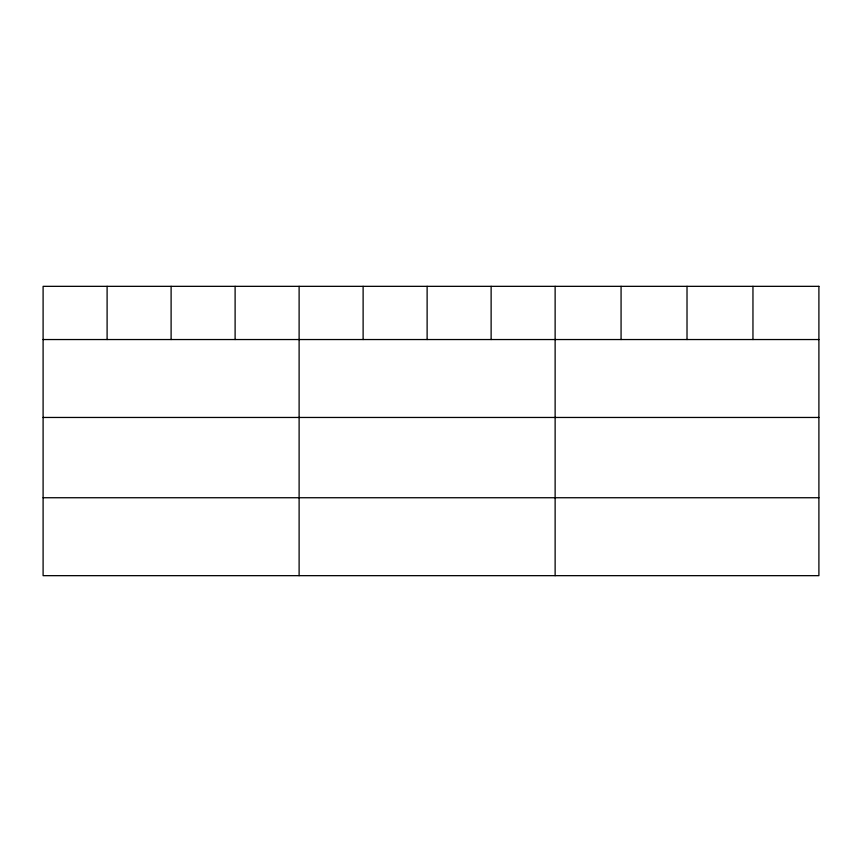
<?xml version="1.0" encoding="UTF-8"?>
<svg xmlns="http://www.w3.org/2000/svg" width="862" height="862" viewBox="0 0 862 862"><rect width="100%" height="100%" fill="white"/><g stroke="black" fill="none" stroke-linecap="round" stroke-linejoin="round"><path stroke-width="1.29" d="M43.1 339.542L818.9 339.542M43.1 417.456L818.9 417.456M43.1 497.74L818.9 497.74M752.957 286.335L752.957 339.542M687.014 286.335L687.014 339.542M621.071 286.335L621.071 339.542M555.128 286.335L555.128 575.665M491.124 286.335L491.124 339.542M427.121 286.335L427.121 339.542M363.117 286.335L363.117 339.542M299.114 286.335L299.114 575.665M235.11 286.335L235.11 339.542M171.107 286.335L171.107 339.542M107.103 286.335L107.103 339.542M818.9 286.335L43.1 286.335L43.1 575.665L818.9 575.665L818.9 286.335"/></g></svg>
